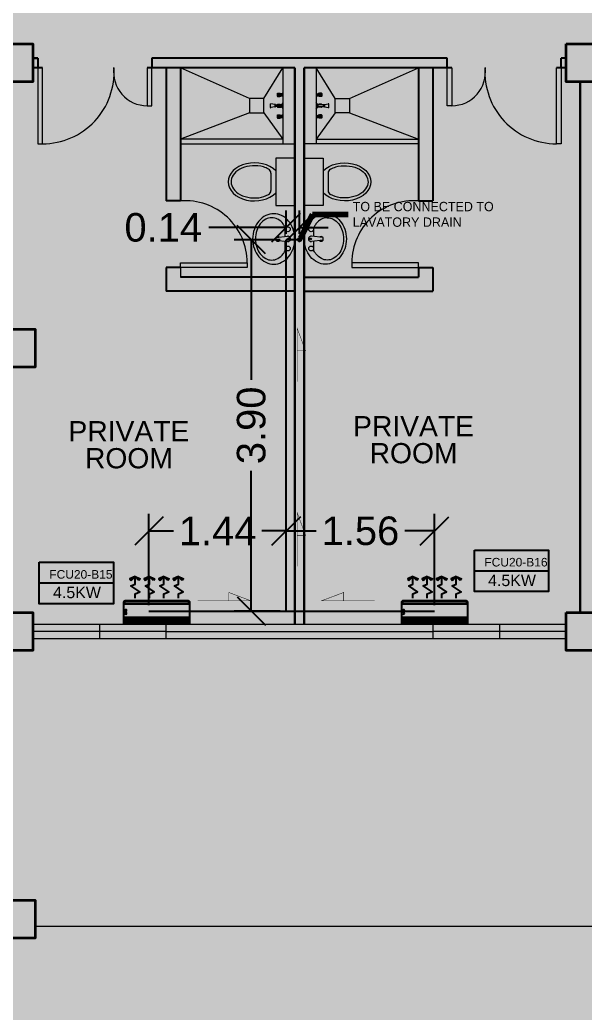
# Model space of a CAD drawing. Header units: millimetres. Extents: x -60 to 576, y -39 to 287.
# Drawn here: x 255.02 to 260.95, y 100.2 to 110.64 of the extents above; entities that cross this region are included whole.
import ezdxf

# ---------------------------------------------------------------- set-up
doc = ezdxf.new("R2010")
doc.units = ezdxf.units.MM
doc.header["$MEASUREMENT"] = 0
for name, color, linetype in [('AIR', 7, 'Continuous'), ('AIR-00', 7, 'Continuous'), ('AIR-02', 7, 'Continuous'), ('AIR-03', 7, 'Continuous'), ('DRAIN PIPE', 7, 'Continuous'), ('fcu drain', 7, 'Continuous'), ('label', 7, 'Continuous'), ('Legends', 7, 'Continuous'), ('M-AC-TEXT', 7, 'Continuous')]:
    doc.layers.add(name, color=color, linetype=linetype)
doc.styles.add('ar-dim-axis', font='romans.shx', dxfattribs={"width": 0.8})
doc.styles.add('OIP FONT', font='GOTHIC.TTF', dxfattribs={"height": 150})
doc.styles.get("Standard").update_dxf_attribs({"font": 'arial.ttf'})
doc.styles.add('SWISSLT175', font='swissl.ttf', dxfattribs={"height": 0.175})
doc.dimstyles.new('ar-dim-axis', dxfattribs={"dimtxt": 350, "dimasz": 250, "dimexe": 75, "dimexo": 75, "dimgap": 200, "dimtad": 1, "dimdec": 0, "dimzin": 12, "dimdsep": 46, "dimtxsty": 'ar-dim-axis', "dimblk": 'ARCHTICK', "dimcen": 120, "dimclrd": 11, "dimclre": 8, "dimclrt": 4, "dimadec": 0, "dimazin": 3, "dimtm": 1, "dimtfac": 1, "dimtdec": 0, "dimtix": 1, "dimtmove": 2, "dimatfit": 3, "dimldrblk": 'ARCHTICK', "dimfxl": 1, "dimtolj": 1, "dimtzin": 0, "dimarcsym": 1})
doc.dimstyles.new('Copy of dimension', dxfattribs={"dimtxt": 0.3, "dimasz": 0.3, "dimexe": 0.18, "dimexo": 0.0625, "dimgap": 0.09, "dimtad": 0, "dimzin": 0, "dimdsep": 46, "dimtxsty": 'Standard', "dimblk": 'OBLIQUE', "dimcen": 0.09, "dimclrd": 256, "dimclre": 256, "dimclrt": 256, "dimadec": 0, "dimazin": 0, "dimtfac": 1, "dimtofl": 0, "dimtmove": 0, "dimatfit": 3, "dimldrblk": 'OBLIQUE', "dimfxl": 1, "dimtolj": 1, "dimtzin": 0, "dimarcsym": 0})

# ---------------------------------------------------------------- blocks, each defined once
blk = doc.blocks.new('CARRIER-S30-32 (FCD)')
at = {"layer": 'AIR-00'}
for p, q in [((0.825, -0.05), (-0.825, -0.05)), ((0.825, -0.075), (-0.825, -0.075)), ((0.825, -0.1), (-0.825, -0.1)), ((0.825, -0.125), (-0.825, -0.125)), ((0.825, -0.15), (-0.825, -0.15)), ((-0.6, -0.025), (-0.6, -0.175)), ((-0.4, -0.025), (-0.4, -0.175)), ((-0.2, -0.025), (-0.2, -0.175)), ((0, -0.025), (0, -0.175)), ((0.2, -0.025), (0.2, -0.175)), ((0.4, -0.025), (0.4, -0.175)), ((0.6, -0.025), (0.6, -0.175))]:
    blk.add_line(p, q, dxfattribs=at)
for points in [[(-0.825, -0.025), (0.825, -0.025), (0.825, -0.175), (-0.825, -0.175)], [(-0.664, -1.134), (-0.562, -1.239), (-0.697, -1.177)], [(-0.461, -1.134), (-0.562, -1.239), (-0.428, -1.177)], [(-0.289, -1.134), (-0.188, -1.239), (-0.322, -1.177)], [(-0.086, -1.134), (-0.188, -1.239), (-0.053, -1.177)], [(0.086, -1.134), (0.187, -1.239), (0.053, -1.177)], [(0.289, -1.134), (0.187, -1.239), (0.322, -1.177)], [(0.461, -1.134), (0.562, -1.239), (0.428, -1.177)], [(0.664, -1.134), (0.562, -1.239), (0.697, -1.177)]]:
    blk.add_lwpolyline(points, close=True, dxfattribs=at)
blk.add_lwpolyline([(-0.8, -0.595), (0.8, -0.595, 0.414214), (0.825, -0.57), (0.825, -0.525), (-0.825, -0.525), (-0.825, -0.57, 0.414214)], format="xyb", close=True, dxfattribs=at)
for points in [[(-0.562, -0.678), (-0.562, -0.794), (-0.44, -0.843), (-0.667, -0.996), (-0.562, -1.044), (-0.562, -1.239)], [(-0.188, -0.678), (-0.188, -0.794), (-0.065, -0.843), (-0.292, -0.996), (-0.188, -1.044), (-0.188, -1.239)], [(0.187, -0.678), (0.187, -0.794), (0.31, -0.843), (0.083, -0.996), (0.187, -1.044), (0.187, -1.239)], [(0.562, -0.678), (0.562, -0.794), (0.685, -0.843), (0.458, -0.996), (0.562, -1.044), (0.562, -1.239)]]:
    blk.add_lwpolyline(points, dxfattribs=at)
at = {"layer": 'AIR-02'}
for centre in [(-0.8, -0.285), (-0.8, -0.36)]:
    blk.add_circle(centre, 0.0187, dxfattribs=at)
at = {"layer": 'AIR-03'}
blk.add_lwpolyline([(-0.8, -0.62), (0.8, -0.62, 0.414214), (0.85, -0.57), (0.85, 0), (-0.85, 0), (-0.85, -0.57, 0.414214)], format="xyb", close=True, dxfattribs=at)
blk = doc.blocks.new('_ARCHTICK')
at = {"color": 0, "linetype": 'ByBlock', "const_width": 0.15}
blk.add_lwpolyline([(-0.5, -0.5), (0.5, 0.5)], dxfattribs=at)
blk = doc.blocks.new('_Oblique')
at = {"color": 0, "linetype": 'ByBlock', "lineweight": -2}
blk.add_line((-0.5, -0.5), (0.5, 0.5), dxfattribs=at)
blk = doc.blocks.new('*D178')
at = {"lineweight": -2, "transparency": 16777216}
for p, q in [((257.814, 108.388), (257.814, 108.634)), ((257.955, 108.388), (257.955, 108.634)), ((257.814, 108.454), (257.002, 108.454)), ((257.955, 108.454), (258.255, 108.454))]:
    blk.add_line(p, q, dxfattribs=at)
at = {"layer": 'Defpoints', "color": 0, "transparency": 16777216}
for p in [(257.955, 108.454), (257.814, 108.326), (257.955, 108.326)]:
    blk.add_point(p, dxfattribs=at)
at = {"lineweight": -2, "transparency": 16777216, "xscale": 0.3, "yscale": 0.3, "zscale": 0.3}
blk.add_blockref('_Oblique', (257.814, 108.454), dxfattribs=at)
at = {"lineweight": -2, "transparency": 16777216, "xscale": 0.3, "yscale": 0.3, "zscale": 0.3, "rotation": 180}
blk.add_blockref('_Oblique', (257.955, 108.454), dxfattribs=at)
at = {"transparency": 16777216, "insert": (256.523, 108.454), "char_height": 0.3, "attachment_point": 5}
blk.add_mtext('\\A1;0.14', dxfattribs=at)
blk = doc.blocks.new('*D179')
at = {"lineweight": -2, "transparency": 16777216}
for p, q in [((257.752, 108.326), (257.268, 108.326)), ((257.448, 108.326), (257.448, 106.854)), ((257.448, 104.424), (257.448, 105.896)), ((257.752, 104.424), (257.268, 104.424))]:
    blk.add_line(p, q, dxfattribs=at)
at = {"layer": 'Defpoints', "color": 0, "transparency": 16777216}
for p in [(257.814, 108.326), (257.448, 104.424), (257.814, 104.424)]:
    blk.add_point(p, dxfattribs=at)
at = {"lineweight": -2, "transparency": 16777216, "xscale": 0.3, "yscale": 0.3, "zscale": 0.3}
for p, rotation in [((257.448, 108.326), 90), ((257.448, 104.424), 270)]:
    blk.add_blockref('_Oblique', p, dxfattribs=dict(at, rotation=rotation))
at = {"transparency": 16777216, "insert": (257.448, 106.375), "char_height": 0.3, "attachment_point": 5, "rotation": 90}
blk.add_mtext('\\A1;3.90', dxfattribs=at)
blk = doc.blocks.new('*D180')
at = {"lineweight": -2, "transparency": 16777216}
for p, q in [((256.373, 104.487), (256.373, 105.445)), ((257.814, 104.487), (257.814, 105.445)), ((256.373, 105.265), (256.629, 105.265)), ((257.814, 105.265), (257.559, 105.265))]:
    blk.add_line(p, q, dxfattribs=at)
at = {"layer": 'Defpoints', "color": 0, "transparency": 16777216}
for p in [(256.373, 105.265), (256.373, 104.424), (257.814, 104.424)]:
    blk.add_point(p, dxfattribs=at)
at = {"lineweight": -2, "transparency": 16777216, "xscale": 0.3, "yscale": 0.3, "zscale": 0.3, "rotation": 180}
blk.add_blockref('_Oblique', (256.373, 105.265), dxfattribs=at)
at = {"lineweight": -2, "transparency": 16777216, "xscale": 0.3, "yscale": 0.3, "zscale": 0.3}
blk.add_blockref('_Oblique', (257.814, 105.265), dxfattribs=at)
at = {"transparency": 16777216, "insert": (257.094, 105.265), "char_height": 0.3, "attachment_point": 5}
blk.add_mtext('\\A1;1.44', dxfattribs=at)
blk = doc.blocks.new('*D181')
at = {"lineweight": -2, "transparency": 16777216}
for p, q in [((257.814, 104.487), (257.814, 105.445)), ((259.373, 104.487), (259.373, 105.445)), ((257.814, 105.265), (258.128, 105.265)), ((259.373, 105.265), (259.059, 105.265))]:
    blk.add_line(p, q, dxfattribs=at)
at = {"layer": 'Defpoints', "color": 0, "transparency": 16777216}
for p in [(259.373, 105.265), (257.814, 104.424), (259.373, 104.424)]:
    blk.add_point(p, dxfattribs=at)
at = {"lineweight": -2, "transparency": 16777216, "xscale": 0.3, "yscale": 0.3, "zscale": 0.3, "rotation": 180}
blk.add_blockref('_Oblique', (257.814, 105.265), dxfattribs=at)
at = {"lineweight": -2, "transparency": 16777216, "xscale": 0.3, "yscale": 0.3, "zscale": 0.3}
blk.add_blockref('_Oblique', (259.373, 105.265), dxfattribs=at)
at = {"transparency": 16777216, "insert": (258.594, 105.265), "char_height": 0.3, "attachment_point": 5}
blk.add_mtext('\\A1;1.56', dxfattribs=at)

msp = doc.modelspace()

# ---------------------------------------------------------------- linework, layer by layer
at = {"color": 8, "lineweight": 25}
for p, q in [((255.204, 110.234), (255.154, 110.234)), ((255.154, 110.234), (255.204, 110.234)), ((255.204, 110.234), (255.204, 110.134)), ((259.504, 110.234), (256.404, 110.234)), ((256.404, 110.234), (256.404, 110.134)), ((259.504, 110.134), (259.504, 110.234)), ((260.754, 110.234), (260.704, 110.234)), ((260.704, 110.134), (260.704, 110.234)), ((255.254, 110.134), (255.154, 110.134)), ((257.904, 110.134), (256.354, 110.134)), ((257.904, 104.284), (257.904, 110.134)), ((257.904, 110.134), (257.904, 104.284)), ((258.004, 104.284), (258.004, 110.134)), ((258.004, 110.134), (258.004, 104.284)), ((259.554, 110.134), (258.004, 110.134)), ((260.754, 110.134), (260.654, 110.134)), ((260.904, 104.409), (260.904, 109.984)), ((260.904, 109.984), (260.904, 104.409)), ((257.904, 107.749), (257.904, 109.699))]:
    msp.add_line(p, q, dxfattribs=at)
at = {"color": 8, "lineweight": 25, "ltscale": 0.3}
for p, q in [((256.554, 110.134), (256.554, 108.734)), ((256.704, 110.134), (256.704, 108.734)), ((259.204, 110.134), (259.204, 108.734)), ((259.354, 110.134), (259.354, 108.734)), ((256.704, 108.734), (256.554, 108.734)), ((259.204, 108.734), (259.354, 108.734)), ((256.554, 108.034), (256.554, 107.784)), ((256.704, 108.034), (256.554, 108.034)), ((259.204, 108.034), (259.204, 107.934)), ((259.204, 108.034), (259.354, 108.034)), ((259.354, 108.034), (259.354, 107.784)), ((257.904, 107.934), (256.704, 107.934)), ((258.004, 107.934), (259.204, 107.934)), ((257.904, 107.784), (256.554, 107.784)), ((258.004, 107.784), (259.354, 107.784))]:
    msp.add_line(p, q, dxfattribs=at)
at = {"color": 8, "lineweight": 9}
for p, q in [((257.779, 110.134), (256.704, 110.134)), ((257.779, 110.134), (257.779, 109.334)), ((258.129, 110.134), (258.129, 109.334)), ((257.721, 109.861), (257.721, 109.835)), ((257.721, 109.861), (257.722, 109.861)), ((257.721, 109.835), (257.722, 109.835)), ((257.722, 109.861), (257.724, 109.865)), ((257.722, 109.861), (257.722, 109.835)), ((257.722, 109.835), (257.724, 109.831)), ((257.724, 109.865), (257.724, 109.831)), ((257.724, 109.865), (257.746, 109.865)), ((257.724, 109.831), (257.746, 109.831)), ((257.733, 109.861), (257.745, 109.861)), ((257.733, 109.854), (257.745, 109.854)), ((257.733, 109.842), (257.745, 109.842)), ((257.733, 109.835), (257.745, 109.835)), ((257.746, 109.865), (257.75, 109.862)), ((257.746, 109.861), (257.746, 109.854)), ((257.746, 109.835), (257.746, 109.842)), ((257.746, 109.831), (257.75, 109.834)), ((257.752, 109.862), (257.758, 109.862)), ((257.752, 109.834), (257.758, 109.834)), ((257.758, 109.862), (257.76, 109.861)), ((257.758, 109.862), (257.758, 109.834)), ((257.758, 109.834), (257.76, 109.835)), ((257.76, 109.861), (257.76, 109.835)), ((257.772, 109.859), (257.76, 109.859)), ((257.772, 109.837), (257.76, 109.837)), ((257.779, 109.865), (257.772, 109.862)), ((257.772, 109.862), (257.772, 109.834)), ((257.779, 109.831), (257.772, 109.834)), ((257.779, 109.865), (257.779, 109.831)), ((257.779, 109.865), (257.779, 109.831)), ((257.779, 109.865), (257.779, 109.865)), ((257.779, 109.831), (257.779, 109.831)), ((258.129, 109.865), (258.129, 109.831)), ((258.13, 109.865), (258.129, 109.865)), ((258.13, 109.831), (258.129, 109.831)), ((258.13, 109.865), (258.13, 109.831)), ((258.13, 109.865), (258.137, 109.862)), ((258.13, 109.831), (258.137, 109.834)), ((258.137, 109.862), (258.137, 109.834)), ((258.137, 109.859), (258.149, 109.859)), ((258.137, 109.837), (258.149, 109.837)), ((258.151, 109.862), (258.149, 109.861)), ((258.149, 109.861), (258.149, 109.835)), ((258.151, 109.834), (258.149, 109.835)), ((258.151, 109.862), (258.151, 109.834)), ((258.157, 109.862), (258.151, 109.862)), ((258.157, 109.834), (258.151, 109.834)), ((258.163, 109.865), (258.159, 109.862)), ((258.163, 109.831), (258.159, 109.834)), ((258.185, 109.865), (258.163, 109.865)), ((258.163, 109.861), (258.163, 109.854)), ((258.163, 109.835), (258.163, 109.842)), ((258.185, 109.831), (258.163, 109.831)), ((258.176, 109.861), (258.164, 109.861)), ((258.176, 109.854), (258.164, 109.854)), ((258.176, 109.842), (258.164, 109.842)), ((258.176, 109.835), (258.164, 109.835)), ((258.185, 109.865), (258.185, 109.831)), ((258.187, 109.861), (258.185, 109.865)), ((258.187, 109.835), (258.185, 109.831)), ((258.187, 109.861), (258.187, 109.835)), ((258.188, 109.861), (258.187, 109.861)), ((258.188, 109.835), (258.187, 109.835)), ((258.188, 109.861), (258.188, 109.835)), ((257.648, 109.715), (257.648, 109.754)), ((257.694, 109.747), (257.652, 109.755)), ((257.694, 109.722), (257.652, 109.714)), ((257.702, 109.747), (257.694, 109.747)), ((257.694, 109.747), (257.694, 109.722)), ((257.694, 109.747), (257.694, 109.722)), ((257.694, 109.722), (257.702, 109.722)), ((257.702, 109.722), (257.702, 109.747)), ((257.702, 109.742), (257.764, 109.742)), ((257.764, 109.727), (257.702, 109.727)), ((257.721, 109.747), (257.721, 109.742)), ((257.721, 109.747), (257.722, 109.747)), ((257.721, 109.727), (257.721, 109.721)), ((257.721, 109.721), (257.722, 109.721)), ((257.722, 109.747), (257.724, 109.751)), ((257.722, 109.747), (257.722, 109.742)), ((257.722, 109.727), (257.722, 109.721)), ((257.722, 109.721), (257.724, 109.718)), ((257.724, 109.751), (257.724, 109.742)), ((257.724, 109.751), (257.746, 109.751)), ((257.724, 109.727), (257.724, 109.718)), ((257.724, 109.718), (257.746, 109.718)), ((257.733, 109.747), (257.745, 109.747)), ((257.733, 109.721), (257.745, 109.721)), ((257.746, 109.751), (257.75, 109.749)), ((257.746, 109.748), (257.746, 109.742)), ((257.746, 109.721), (257.746, 109.727)), ((257.746, 109.718), (257.75, 109.72)), ((257.752, 109.748), (257.758, 109.748)), ((257.752, 109.72), (257.758, 109.72)), ((257.758, 109.748), (257.758, 109.742)), ((257.758, 109.748), (257.76, 109.748)), ((257.758, 109.727), (257.758, 109.72)), ((257.758, 109.72), (257.76, 109.721)), ((257.76, 109.748), (257.76, 109.742)), ((257.764, 109.746), (257.76, 109.746)), ((257.76, 109.727), (257.76, 109.721)), ((257.764, 109.723), (257.76, 109.723)), ((257.764, 109.717), (257.764, 109.752)), ((257.764, 109.752), (257.774, 109.752)), ((257.764, 109.742), (257.764, 109.727)), ((257.774, 109.717), (257.764, 109.717)), ((257.774, 109.752), (257.779, 109.763)), ((257.774, 109.717), (257.774, 109.752)), ((257.774, 109.752), (257.774, 109.717)), ((257.779, 109.705), (257.774, 109.717)), ((257.779, 109.763), (257.779, 109.705)), ((258.135, 109.752), (258.129, 109.763)), ((258.129, 109.763), (258.129, 109.705)), ((258.129, 109.705), (258.135, 109.717)), ((258.135, 109.717), (258.135, 109.752)), ((258.145, 109.752), (258.135, 109.752)), ((258.135, 109.752), (258.135, 109.717)), ((258.135, 109.717), (258.145, 109.717)), ((258.145, 109.717), (258.145, 109.752)), ((258.145, 109.746), (258.149, 109.746)), ((258.207, 109.742), (258.145, 109.742)), ((258.145, 109.742), (258.145, 109.727)), ((258.145, 109.727), (258.207, 109.727)), ((258.145, 109.723), (258.149, 109.723)), ((258.149, 109.748), (258.149, 109.742)), ((258.151, 109.748), (258.149, 109.748)), ((258.149, 109.727), (258.149, 109.721)), ((258.151, 109.72), (258.149, 109.721)), ((258.151, 109.748), (258.151, 109.742)), ((258.157, 109.748), (258.151, 109.748)), ((258.151, 109.727), (258.151, 109.72)), ((258.157, 109.72), (258.151, 109.72)), ((258.163, 109.751), (258.159, 109.749)), ((258.163, 109.718), (258.159, 109.72)), ((258.185, 109.751), (258.163, 109.751)), ((258.163, 109.748), (258.163, 109.742)), ((258.163, 109.721), (258.163, 109.727)), ((258.185, 109.718), (258.163, 109.718)), ((258.176, 109.747), (258.164, 109.747)), ((258.176, 109.721), (258.164, 109.721)), ((258.185, 109.751), (258.185, 109.742)), ((258.187, 109.747), (258.185, 109.751)), ((258.185, 109.727), (258.185, 109.718)), ((258.187, 109.721), (258.185, 109.718)), ((258.187, 109.747), (258.187, 109.742)), ((258.188, 109.747), (258.187, 109.747)), ((258.187, 109.727), (258.187, 109.721)), ((258.188, 109.721), (258.187, 109.721)), ((258.188, 109.747), (258.188, 109.742)), ((258.188, 109.727), (258.188, 109.721)), ((258.207, 109.747), (258.215, 109.747)), ((258.207, 109.722), (258.207, 109.747)), ((258.215, 109.722), (258.207, 109.722)), ((258.215, 109.747), (258.257, 109.755)), ((258.215, 109.747), (258.215, 109.722)), ((258.215, 109.747), (258.215, 109.722)), ((258.215, 109.722), (258.257, 109.714)), ((258.261, 109.715), (258.261, 109.754)), ((257.721, 109.634), (257.722, 109.634)), ((257.721, 109.634), (257.721, 109.608)), ((257.721, 109.608), (257.722, 109.608)), ((257.722, 109.634), (257.724, 109.637)), ((257.722, 109.634), (257.722, 109.608)), ((257.722, 109.608), (257.724, 109.604)), ((257.724, 109.637), (257.746, 109.637)), ((257.724, 109.637), (257.724, 109.604)), ((257.733, 109.634), (257.745, 109.634)), ((257.733, 109.627), (257.745, 109.627)), ((257.733, 109.615), (257.745, 109.615)), ((257.733, 109.608), (257.745, 109.608)), ((257.746, 109.637), (257.75, 109.635)), ((257.746, 109.634), (257.746, 109.627)), ((257.746, 109.608), (257.746, 109.615)), ((257.746, 109.604), (257.75, 109.606)), ((257.752, 109.635), (257.758, 109.635)), ((257.752, 109.607), (257.758, 109.607)), ((257.758, 109.635), (257.758, 109.607)), ((257.758, 109.635), (257.76, 109.634)), ((257.758, 109.607), (257.76, 109.607)), ((257.76, 109.634), (257.76, 109.607)), ((257.772, 109.632), (257.76, 109.632)), ((257.772, 109.609), (257.76, 109.609)), ((257.779, 109.638), (257.772, 109.634)), ((257.772, 109.634), (257.772, 109.607)), ((257.779, 109.604), (257.772, 109.607)), ((257.779, 109.638), (257.779, 109.638)), ((257.779, 109.638), (257.779, 109.604)), ((257.779, 109.638), (257.779, 109.604)), ((258.13, 109.638), (258.129, 109.638)), ((258.129, 109.638), (258.129, 109.604)), ((258.13, 109.638), (258.137, 109.634)), ((258.13, 109.638), (258.13, 109.604)), ((258.13, 109.604), (258.137, 109.607)), ((258.137, 109.634), (258.137, 109.607)), ((258.137, 109.632), (258.149, 109.632)), ((258.137, 109.609), (258.149, 109.609)), ((258.151, 109.635), (258.149, 109.634)), ((258.149, 109.634), (258.149, 109.607)), ((258.151, 109.607), (258.149, 109.607)), ((258.157, 109.635), (258.151, 109.635)), ((258.151, 109.635), (258.151, 109.607)), ((258.157, 109.607), (258.151, 109.607)), ((258.163, 109.637), (258.159, 109.635)), ((258.163, 109.604), (258.159, 109.606)), ((258.185, 109.637), (258.163, 109.637)), ((258.163, 109.634), (258.163, 109.627)), ((258.163, 109.608), (258.163, 109.615)), ((258.176, 109.634), (258.164, 109.634)), ((258.176, 109.627), (258.164, 109.627)), ((258.176, 109.615), (258.164, 109.615)), ((258.176, 109.608), (258.164, 109.608)), ((258.187, 109.634), (258.185, 109.637)), ((258.185, 109.637), (258.185, 109.604)), ((258.187, 109.608), (258.185, 109.604)), ((258.188, 109.634), (258.187, 109.634)), ((258.187, 109.634), (258.187, 109.608)), ((258.188, 109.608), (258.187, 109.608)), ((258.188, 109.634), (258.188, 109.608)), ((257.724, 109.604), (257.746, 109.604)), ((257.779, 109.604), (257.779, 109.604)), ((258.13, 109.604), (258.129, 109.604)), ((258.185, 109.604), (258.163, 109.604)), ((257.904, 109.184), (257.704, 109.184)), ((257.704, 109.184), (257.704, 108.684)), ((257.904, 108.684), (257.904, 109.184)), ((258.004, 109.184), (258.204, 109.184)), ((258.004, 108.684), (258.004, 109.184)), ((258.204, 109.184), (258.204, 108.684)), ((257.654, 109.025), (257.654, 108.844)), ((258.254, 109.025), (258.254, 108.844)), ((257.704, 108.684), (257.904, 108.684)), ((258.204, 108.684), (258.004, 108.684)), ((257.802, 108.359), (257.802, 108.461)), ((258.106, 108.359), (258.106, 108.461)), ((257.707, 108.349), (257.828, 108.362)), ((258.202, 108.349), (258.08, 108.362)), ((257.707, 108.32), (257.828, 108.307)), ((258.202, 108.32), (258.08, 108.307)), ((255.154, 104.284), (257.904, 104.284)), ((255.154, 104.284), (255.154, 104.134)), ((255.854, 104.284), (255.854, 104.134)), ((256.554, 104.134), (256.554, 104.284)), ((257.904, 104.284), (258.004, 104.284)), ((258.004, 104.284), (260.754, 104.284)), ((259.354, 104.284), (259.354, 104.134)), ((260.054, 104.284), (260.054, 104.134)), ((260.754, 104.134), (260.754, 104.284)), ((256.554, 104.209), (255.154, 104.209)), ((256.554, 104.209), (259.354, 104.209)), ((260.754, 104.209), (259.354, 104.209)), ((255.154, 104.134), (258.004, 104.134)), ((257.904, 104.134), (260.754, 104.134)), ((270.504, 101.109), (255.179, 101.109))]:
    msp.add_line(p, q, dxfattribs=at)
at = {"color": 8, "lineweight": 9, "ltscale": 0.3}
for p, q in [((257.429, 109.809), (256.704, 110.134)), ((257.579, 109.809), (257.779, 110.134)), ((258.329, 109.809), (258.129, 110.134)), ((258.479, 109.809), (259.204, 110.134)), ((257.429, 109.659), (256.704, 109.384)), ((257.579, 109.659), (257.779, 109.384)), ((258.329, 109.659), (258.129, 109.384)), ((258.479, 109.659), (259.204, 109.384))]:
    msp.add_line(p, q, dxfattribs=at)
at = {"color": 8, "lineweight": 13, "ltscale": 0.3}
msp.add_line((256.704, 108.034), (256.704, 107.934), dxfattribs=at)
at = {"color": 8, "lineweight": 35}
for points in [[(254.754, 110.384), (255.154, 110.384), (255.154, 109.984), (254.754, 109.984)], [(260.754, 110.384), (261.154, 110.384), (261.154, 109.984), (260.754, 109.984)], [(254.779, 107.386), (255.179, 107.386), (255.179, 106.986), (254.779, 106.986)], [(254.754, 104.409), (255.154, 104.409), (255.154, 104.009), (254.754, 104.009)], [(260.754, 104.409), (261.154, 104.409), (261.154, 104.009), (260.754, 104.009)], [(254.779, 101.386), (255.179, 101.386), (255.179, 100.986), (254.779, 100.986)]]:
    msp.add_lwpolyline(points, close=True, dxfattribs=at)
at = {"color": 8, "lineweight": 13, "ltscale": 0.03}
for points in [[(255.254, 110.134), (255.204, 110.134), (255.204, 109.334), (255.254, 109.334)], [(256.404, 110.134), (256.354, 110.134), (256.354, 109.734), (256.404, 109.734)], [(259.504, 110.134), (259.554, 110.134), (259.554, 109.734), (259.504, 109.734)], [(260.654, 110.134), (260.704, 110.134), (260.704, 109.334), (260.654, 109.334)], [(256.704, 108.034), (256.704, 108.084), (257.404, 108.084), (257.404, 108.034)], [(259.204, 108.034), (259.204, 108.084), (258.504, 108.084), (258.504, 108.034)]]:
    msp.add_lwpolyline(points, close=True, dxfattribs=at)
at = {"color": 8, "lineweight": 9, "ltscale": 0.03}
for points in [[(257.579, 109.659), (257.579, 109.809), (257.429, 109.809), (257.429, 109.659)], [(258.329, 109.659), (258.329, 109.809), (258.479, 109.809), (258.479, 109.659)]]:
    msp.add_lwpolyline(points, close=True, dxfattribs=at)
at = {"color": 8, "lineweight": 9, "ltscale": 0.3}
for points in [[(257.779, 109.384), (256.704, 109.384), (256.704, 109.334), (257.904, 109.334), (257.904, 109.334)], [(258.129, 109.384), (259.204, 109.384), (259.204, 109.334), (258.004, 109.334), (258.004, 109.334)]]:
    msp.add_lwpolyline(points, dxfattribs=at)
at = {"color": 8, "lineweight": 9}
for points in [[(257.683, 108.599, 0.11576), (257.601, 108.58, 0.104047), (257.527, 108.522, 0.090875), (257.48, 108.438, 0.083344), (257.462, 108.334, 0.083344), (257.48, 108.231, 0.090875), (257.527, 108.147, 0.104047), (257.601, 108.089, 0.11576), (257.683, 108.069, 0.11576), (257.766, 108.089, 0.104047), (257.84, 108.147, 0.090875), (257.887, 108.231, 0.083344), (257.904, 108.334, 0.083344), (257.887, 108.438, 0.090875), (257.84, 108.522, 0.104047), (257.766, 108.58, 0.11576)], [(258.225, 108.599, -0.11576), (258.308, 108.58, -0.104047), (258.382, 108.522, -0.090875), (258.429, 108.438, -0.083344), (258.446, 108.334, -0.083344), (258.429, 108.231, -0.090875), (258.382, 108.147, -0.104047), (258.308, 108.089, -0.11576), (258.225, 108.069, -0.11576), (258.143, 108.089, -0.104047), (258.069, 108.147, -0.090875), (258.022, 108.231, -0.083344), (258.004, 108.334, -0.083344), (258.022, 108.438, -0.090875), (258.069, 108.522, -0.104047), (258.143, 108.58, -0.11576)]]:
    msp.add_lwpolyline(points, format="xyb", close=True, dxfattribs=at)
for points in [[(257.662, 108.557, 0.124838), (257.6, 108.541, 0.105788), (257.542, 108.492, 0.086697), (257.506, 108.422, 0.076776), (257.492, 108.334, 0.076776), (257.506, 108.247, 0.086697), (257.542, 108.177, 0.105788), (257.6, 108.128, 0.124838), (257.662, 108.112, 0.124838), (257.725, 108.128, 0.105788), (257.783, 108.177, 0.040067), (257.802, 108.208), (257.802, 108.31, 0.040067)], [(258.246, 108.557, -0.124838), (258.309, 108.541, -0.105788), (258.367, 108.492, -0.086697), (258.403, 108.422, -0.076776), (258.416, 108.334, -0.076776), (258.403, 108.247, -0.086697), (258.367, 108.177, -0.105788), (258.309, 108.128, -0.124838), (258.246, 108.112, -0.124838), (258.184, 108.128, -0.105788), (258.126, 108.177, -0.040067), (258.106, 108.208), (258.106, 108.31, -0.040067)]]:
    msp.add_lwpolyline(points, format="xyb", dxfattribs=at)
for centre, radius in [((257.831, 108.436), 0.0255), ((258.077, 108.436), 0.0255), ((257.831, 108.233), 0.0255), ((257.838, 108.334), 0.0095), ((258.077, 108.233), 0.0255), ((258.071, 108.334), 0.0095)]:
    msp.add_circle(centre, radius, dxfattribs=at)
at = {"color": 8, "lineweight": 13, "ltscale": 0.03}
for centre, radius, start, end in [((255.254, 110.086), 0.752, 270, 3.6952), ((256.354, 110.087), 0.353, 172.3719, 270), ((259.554, 110.087), 0.353, 270, 7.6281), ((260.654, 110.086), 0.752, 176.3048, 270), ((256.753, 108.084), 0.652, 0, 94.2422), ((259.156, 108.084), 0.652, 85.7578, 180)]:
    msp.add_arc(centre, radius, start, end, dxfattribs=at)
at = {"color": 8, "lineweight": 9}
for centre, radius, start, end in [((257.604, 109.025), 0.05, 0, 61.8499), ((258.304, 109.025), 0.05, 118.1501, 180), ((257.604, 108.844), 0.05, 298.0084, 360), ((258.304, 108.844), 0.05, 180, 241.9916), ((257.662, 108.426), 0.131, 61.5364, 90), ((257.639, 108.382), 0.181, 37.3815, 61.5364), ((257.601, 108.353), 0.228, 28.2037, 37.3815), ((258.308, 108.353), 0.228, 142.6185, 151.7963), ((258.27, 108.382), 0.181, 118.4636, 142.6185), ((258.246, 108.426), 0.131, 90, 118.4636), ((257.729, 108.334), 0.025, 48.7978, 143.6932), ((257.831, 108.334), 0.028, 263.7545, 96.2455), ((258.077, 108.334), 0.028, 83.7545, 276.2455), ((258.179, 108.334), 0.025, 36.3068, 131.2022), ((257.729, 108.334), 0.025, 161.3793, 198.6207), ((257.8, 108.334), 0.0948, 171.2026, 188.7974), ((257.729, 108.334), 0.025, 216.3068, 311.2022), ((258.179, 108.334), 0.025, 228.7978, 323.6932), ((258.109, 108.334), 0.0948, 351.2026, 8.7974), ((258.179, 108.334), 0.025, 341.3793, 18.6207)]:
    msp.add_arc(centre, radius, start, end, dxfattribs=at)
for centre, major_axis, ratio, start_param, end_param in [((257.729, 109.848), (0.00268, 0.00268), 1, 1.643677, 3.068487), ((257.734, 109.874), (0.00896, 0.00896), 1, 3.15309, 3.864175), ((257.734, 109.822), (-0.00896, 0.00896), 1, -0.722807, -0.011722), ((257.734, 109.844), (0.00738, 0.00738), 1, 0.858879, 1.643677), ((257.734, 109.852), (-0.00738, 0.00738), 1, 1.497691, 2.282489), ((257.745, 109.865), (-0.00268, 0.00268), 1, 2.356082, 2.983721), ((257.745, 109.85), (0.00268, 0.00268), 1, 0.157647, 0.785286), ((257.745, 109.846), (0.00268, 0.00268), 1, 3.926878, 4.554518), ((257.745, 109.831), (-0.00268, 0.00268), 1, -1.41315, -0.785511), ((257.739, 109.876), (-0.0118, 0.0118), 1, 2.876824, 3.009049), ((257.74, 109.843), (-0.00887, 0.00887), 1, 4.509022, 4.870036), ((257.74, 109.853), (-0.00887, 0.00887), 1, 2.983721, 3.344735), ((257.739, 109.82), (0.0118, 0.0118), 1, 0.132318, 0.264544), ((257.752, 109.866), (-0.00268, 0.00268), 1, 1.862141, 2.356082), ((257.747, 109.848), (0.00268, 0.00268), 1, 4.915531, 6.079819), ((257.752, 109.83), (-0.00268, 0.00268), 1, -0.785511, -0.291569), ((257.651, 109.717), (-0.00268, 0.00268), 1, 1.354119, 2.724181), ((257.734, 109.76), (0.00896, 0.00896), 1, 3.15309, 3.864175), ((257.734, 109.709), (0.00896, 0.00896), 1, 0.847989, 1.559075), ((257.745, 109.751), (0.00268, 0.00268), 1, 3.926878, 4.554518), ((257.745, 109.718), (0.00268, 0.00268), 1, 0.157647, 0.785286), ((257.739, 109.763), (-0.0118, 0.0118), 1, 2.876824, 3.009049), ((257.739, 109.706), (-0.0118, 0.0118), 1, -1.438478, -1.306252), ((257.752, 109.752), (0.00268, 0.00268), 1, 3.432937, 3.926878), ((257.752, 109.717), (0.00268, 0.00268), 1, 0.785286, 1.279227), ((258.258, 109.752), (-0.00268, -0.00268), 1, 2.92514, 4.295202), ((257.729, 109.621), (0.00268, 0.00268), 1, 1.643677, 3.068487), ((257.734, 109.646), (0.00896, 0.00896), 1, 3.15309, 3.864175), ((257.734, 109.595), (-0.00896, 0.00896), 1, -0.722807, -0.011722), ((257.734, 109.616), (0.00738, 0.00738), 1, 0.858879, 1.643677), ((257.734, 109.625), (-0.00738, 0.00738), 1, 1.497691, 2.282489), ((257.745, 109.638), (-0.00268, 0.00268), 1, 2.356082, 2.983721), ((257.745, 109.623), (0.00268, 0.00268), 1, 0.157647, 0.785286), ((257.745, 109.618), (0.00268, 0.00268), 1, 3.926878, 4.554518), ((257.745, 109.604), (-0.00268, 0.00268), 1, -1.41315, -0.785511), ((257.739, 109.649), (0.0118, 0.0118), 1, 4.44762, 4.579846), ((257.74, 109.616), (-0.00887, 0.00887), 1, 4.509022, 4.870036), ((257.74, 109.626), (-0.00887, 0.00887), 1, 2.983721, 3.344735), ((257.739, 109.592), (0.0118, 0.0118), 1, 0.132318, 0.264544), ((257.752, 109.639), (-0.00268, 0.00268), 1, 1.862141, 2.356082), ((257.747, 109.621), (0.00268, 0.00268), 1, 4.915531, 6.079819), ((257.752, 109.603), (-0.00268, 0.00268), 1, -0.785511, -0.291569), ((257.479, 108.934), (0.275, 0), 0.727273, 0.612555, 5.670631)]:
    msp.add_ellipse(centre, major_axis=major_axis, ratio=ratio, start_param=start_param, end_param=end_param, dxfattribs=at)
at = {"color": 8, "lineweight": 9, "extrusion": (2.88216e-41, -4.99074e-41, -1)}
for centre, major_axis, start_param, end_param in [((258.157, 109.866), (0.00268, -0.00268), 0.291344, 0.785286), ((258.157, 109.83), (0.00268, -0.00268), 3.926878, 4.42082), ((258.162, 109.848), (-0.00268, -0.00268), 0.203142, 1.36743), ((258.169, 109.843), (-0.00887, -0.00887), 1.36743, 1.728443), ((258.169, 109.853), (0.00887, -0.00887), 1.412925, 1.773938), ((258.17, 109.876), (-0.0118, -0.0118), -0.264769, -0.132543), ((258.17, 109.82), (-0.0118, -0.0118), 1.703115, 1.83534), ((258.164, 109.865), (-0.00268, -0.00268), -0.785511, -0.157871), ((258.164, 109.85), (0.00268, -0.00268), 3.299239, 3.926878), ((258.164, 109.846), (0.00268, -0.00268), 0.785286, 1.412925), ((258.164, 109.831), (0.00268, -0.00268), 3.299239, 3.926878), ((258.175, 109.874), (-0.00896, -0.00896), -1.559299, -0.848214), ((258.175, 109.844), (0.00738, -0.00738), 4.000472, 4.78527), ((258.175, 109.852), (-0.00738, -0.00738), 4.639283, 5.424081), ((258.175, 109.822), (0.00896, -0.00896), 3.989582, 4.700667), ((258.18, 109.848), (0.00268, -0.00268), 4.78527, 6.21008), ((258.157, 109.752), (-0.00268, -0.00268), -1.279452, -0.785511), ((258.157, 109.717), (0.00268, -0.00268), 3.926878, 4.42082), ((258.17, 109.763), (0.0118, -0.0118), 1.306028, 1.438253), ((258.17, 109.706), (0.0118, -0.0118), 3.273911, 3.406137), ((258.164, 109.751), (-0.00268, -0.00268), -0.785511, -0.157871), ((258.164, 109.718), (0.00268, -0.00268), 3.299239, 3.926878), ((258.175, 109.76), (0.00896, -0.00896), 0.011497, 0.722582), ((258.175, 109.709), (-0.00896, -0.00896), 2.418785, 3.129871), ((258.258, 109.717), (0.00268, -0.00268), 6.066508, 7.43657), ((258.157, 109.639), (-0.00268, -0.00268), -1.279452, -0.785511), ((258.157, 109.603), (-0.00268, -0.00268), 2.356082, 2.850023), ((258.162, 109.621), (-0.00268, -0.00268), 0.203142, 1.36743), ((258.169, 109.616), (0.00887, -0.00887), 2.938226, 3.299239), ((258.169, 109.626), (-0.00887, -0.00887), -0.157871, 0.203142), ((258.17, 109.649), (-0.0118, -0.0118), -0.264769, -0.132543), ((258.17, 109.592), (-0.0118, -0.0118), 1.703115, 1.83534), ((258.164, 109.638), (0.00268, -0.00268), 0.785286, 1.412925), ((258.164, 109.623), (0.00268, -0.00268), 3.299239, 3.926878), ((258.164, 109.618), (0.00268, -0.00268), 0.785286, 1.412925), ((258.164, 109.604), (-0.00268, -0.00268), 1.728443, 2.356082), ((258.175, 109.646), (-0.00896, -0.00896), -1.559299, -0.848214), ((258.175, 109.616), (0.00738, -0.00738), 4.000472, 4.78527), ((258.175, 109.625), (0.00738, -0.00738), 6.21008, 6.994878), ((258.175, 109.595), (-0.00896, -0.00896), 2.418785, 3.129871), ((258.18, 109.621), (-0.00268, -0.00268), 3.214474, 4.639283)]:
    msp.add_ellipse(centre, major_axis=major_axis, ratio=1, start_param=start_param, end_param=end_param, dxfattribs=at)
at = {"color": 8, "lineweight": 9, "extrusion": (-2.88216e-41, -4.99074e-41, -1)}
msp.add_ellipse((257.651, 109.752), major_axis=(-0.00268, 0.00268), ratio=1, start_param=6.066732, end_param=7.436794, dxfattribs=at)
at = {"color": 8, "lineweight": 9, "extrusion": (0, 0, -1)}
msp.add_ellipse((258.429, 108.934), major_axis=(-0.275, 0), ratio=0.727273, start_param=0.612555, end_param=5.670631, dxfattribs=at)
at = {"color": 8, "lineweight": 9}
for points in [[(257.628, 109.069), (257.612, 109.078), (257.594, 109.085), (257.502, 109.112), (257.415, 109.107), (257.284, 109.049), (257.242, 108.999), (257.229, 108.901), (257.255, 108.849), (257.366, 108.775), (257.45, 108.757), (257.563, 108.773), (257.598, 108.784), (257.628, 108.8)], [(258.281, 109.069), (258.297, 109.078), (258.315, 109.085), (258.406, 109.112), (258.494, 109.107), (258.625, 109.049), (258.667, 108.999), (258.68, 108.901), (258.654, 108.849), (258.543, 108.775), (258.459, 108.757), (258.345, 108.773), (258.311, 108.784), (258.281, 108.8)]]:
    msp.add_open_spline(points, degree=3, knots=[0.937253, 0.937253, 0.937253, 0.937253, 1.185372, 1.185372, 2.113864, 2.113864, 3.042356, 3.042356, 3.970847, 3.970847, 4.899339, 4.899339, 5.346062, 5.346062, 5.346062, 5.346062], dxfattribs=at)
at = {"layer": 'DRAIN PIPE', "color": 7, "linetype": 'Continuous', "const_width": 0.005}
for points in [[(257.93, 106.833), (257.93, 107.393), (258.018, 107.158), (257.93, 107.158)], [(257.93, 104.895), (257.93, 105.455), (258.018, 105.22), (257.93, 105.22)], [(256.886, 104.53), (257.446, 104.53), (257.211, 104.619), (257.211, 104.53)], [(258.743, 104.53), (258.183, 104.53), (258.418, 104.619), (258.418, 104.53)]]:
    msp.add_lwpolyline(points, dxfattribs=at)
at = {"layer": 'fcu drain', "linetype": 'Continuous'}
for p, q in [((257.814, 104.424), (257.814, 108.326)), ((257.955, 108.326), (257.814, 108.326)), ((256.373, 104.424), (259.373, 104.424))]:
    msp.add_line(p, q, dxfattribs=at)
msp.add_circle((257.955, 108.326), 0.0183, dxfattribs=at)
at = {"layer": 'fcu drain', "color": 2, "linetype": 'Continuous'}
msp.add_circle((257.955, 108.326), 0.00904, dxfattribs=at)
at = {"layer": 'Legends', "linetype": 'Continuous', "lineweight": 25}
for p, q in [((259.791, 104.847), (260.57, 104.847)), ((255.221, 104.719), (256, 104.719))]:
    msp.add_line(p, q, dxfattribs=at)
at = {"layer": 'Legends'}
for points in [[(259.791, 105.065), (260.57, 105.065), (260.57, 104.628), (259.791, 104.628)], [(255.221, 104.938), (256, 104.938), (256, 104.501), (255.221, 104.501)]]:
    msp.add_lwpolyline(points, close=True, dxfattribs=at)

# ---------------------------------------------------------------- block references
at = {"layer": 'AIR', "xscale": -0.4053817101480872, "yscale": 0.4053817101480872, "zscale": 0.4053817101480872, "rotation": 180}
for p in [(256.454, 104.284), (259.373, 104.284)]:
    msp.add_blockref('CARRIER-S30-32 (FCD)', p, dxfattribs=at)

# ---------------------------------------------------------------- texts
at = {"layer": 'label', "color": 8, "lineweight": 9, "ltscale": 0.4, "char_height": 0.2125, "attachment_point": 5, "line_spacing_factor": 0.8, "style": 'SWISSLT175'}
for insert in [(256.162, 106.17), (259.152, 106.223)]:
    msp.add_mtext('PRIVATE ^JROOM', dxfattribs=dict(at, insert=insert))
at = {"layer": 'Legends', "linetype": 'Continuous', "lineweight": 25, "attachment_point": 1}
for s, width, insert, char_height in [('FCU20-B16', 0.44811, (259.896, 104.982), 0.09), ('FCU20-B15', 0.44811, (255.326, 104.854), 0.09), ('4.5KW', 0.23674, (259.935, 104.806), 0.12), ('4.5KW', 0.23674, (255.365, 104.679), 0.12)]:
    msp.add_mtext_dynamic_manual_height_columns(s, width=width, gutter_width=1.011, heights=[0], dxfattribs=dict(at, insert=insert, char_height=char_height))
at = {"layer": 'M-AC-TEXT', "insert": (258.513, 108.592), "char_height": 0.09822, "width": 1.56657, "attachment_point": 4, "style": 'OIP FONT'}
msp.add_mtext('TO BE CONNECTED TO LAVATORY DRAIN', dxfattribs=at)

# ---------------------------------------------------------------- dimensions: what is measured, and where the dimension line sits
dim = msp.add_linear_dim(base=(257.955, 108.454), p1=(257.814, 108.326), p2=(257.955, 108.326), dimstyle='Copy of dimension')
dim.commit()
dim.dimension.update_dxf_attribs({"geometry": '*D178', "text_midpoint": (256.523, 108.454), "dimtype": 160})
dim = msp.add_linear_dim(base=(257.448, 104.424), p1=(257.814, 108.326), p2=(257.814, 104.424), angle=90, dimstyle='Copy of dimension')
dim.commit()
dim.dimension.update_dxf_attribs({"geometry": '*D179', "text_midpoint": (257.448, 106.375)})
for base, p2, picture, middle in [((256.373, 105.265), (256.373, 104.424), '*D180', (257.094, 105.265)), ((259.373, 105.265), (259.373, 104.424), '*D181', (258.594, 105.265))]:
    dim = msp.add_linear_dim(base=base, p1=(257.814, 104.424), p2=p2, dimstyle='Copy of dimension')
    dim.commit()
    dim.dimension.update_dxf_attribs({"geometry": picture, "text_midpoint": middle})

# ---------------------------------------------------------------- leaders
at = {"layer": 'M-AC-TEXT', "annotation_type": 0, "has_hookline": 1, "text_width": 1.46}
for points, hookline_direction in [([(257.964, 108.343), (258.09, 108.591), (258.466, 108.592)], 0), ([(250.807, 107.216), (250.933, 107.464), (251.309, 107.465)], 0), ([(354.266, 106.345), (354.139, 106.593), (353.763, 106.594)], 1), ([(178.877, 105.216), (179.004, 105.464), (179.38, 105.465)], 0), ([(272.48, 105.184), (272.353, 105.432), (271.977, 105.433)], 1), ([(395.221, 100.371), (395.094, 100.619), (394.718, 100.62)], 1), ([(255.029, 138.631), (255.155, 138.383), (255.531, 138.384)], 0), ([(250.81, 135.924), (250.937, 135.676), (251.313, 135.678)], 0), ([(354.265, 135.03), (354.138, 134.782), (353.762, 134.783)], 1), ([(250.863, 129.773), (250.989, 129.525), (251.365, 129.527)], 0), ([(376.115, 126.041), (375.988, 125.793), (375.612, 125.794)], 1), ([(376.117, 115.276), (375.99, 115.028), (375.614, 115.029)], 1), ([(262.789, 114.901), (262.662, 114.653), (262.286, 114.654)], 1), ([(250.801, 107.149), (250.928, 106.901), (251.304, 106.902)], 0), ([(354.265, 106.272), (354.138, 106.024), (353.762, 106.025)], 1)]:
    msp.add_leader(points, dimstyle='ar-dim-axis', override={"dimtxt": 150, "dimasz": 150, "dimgap": 200, "dimtad": 0, "dimtih": 1, "dimtoh": 1, "dimtxsty": 'OIP FONT', "dimclrd": 256, "dimclre": 256, "dimclrt": 256, "dimfxl": 0.2, "dimfxlon": 1, "dimlwd": 65535, "dimlwe": 65535}, dxfattribs=dict(at, hookline_direction=hookline_direction))

doc.saveas('drawing.dxf')
